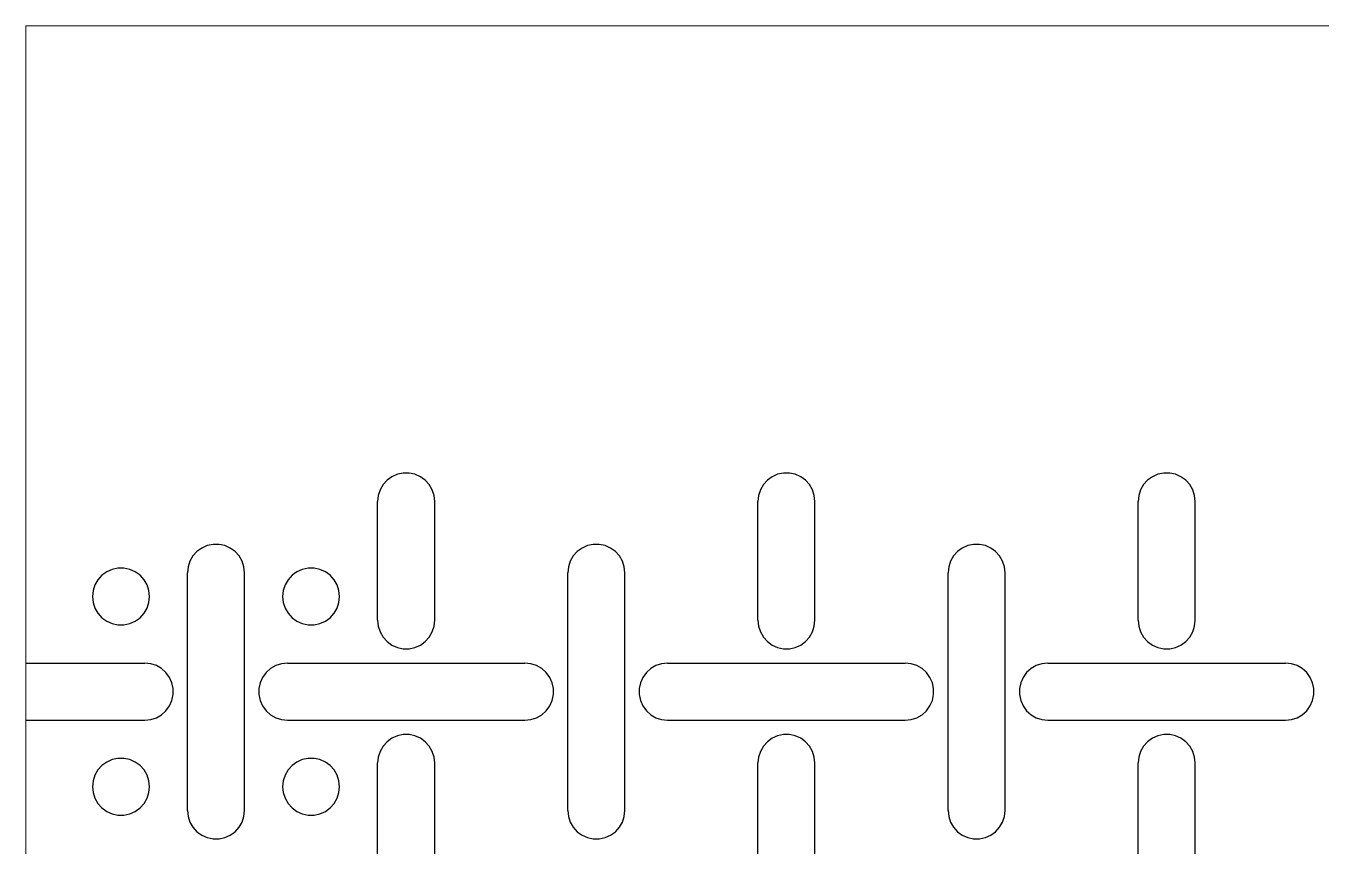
# Model space of a CAD drawing. Header units: metres. Extents: x 0 to 140, y -25 to 325.
# Drawn here: x 0 to 68.1, y 281.9 to 325 of the extents above; entities that cross this region are included whole.
import ezdxf

# ---------------------------------------------------------------- set-up
doc = ezdxf.new("R2010")
doc.units = ezdxf.units.M

msp = doc.modelspace()

# ---------------------------------------------------------------- linework, layer by layer
at = {"lineweight": 0}
for p, q in [((0, -25), (0, 325)), ((0, 325), (140, 325))]:
    msp.add_line(p, q, dxfattribs=at)
for p, q in [((18.996, 301.115), (18.786, 300.882)), ((19.25, 301.299), (18.996, 301.115)), ((19.536, 301.427), (19.25, 301.299)), ((19.843, 301.492), (19.536, 301.427)), ((20.157, 301.492), (19.843, 301.492)), ((20.464, 301.427), (20.157, 301.492)), ((20.75, 301.299), (20.464, 301.427)), ((21.004, 301.115), (20.75, 301.299)), ((21.214, 300.882), (21.004, 301.115)), ((38.996, 301.115), (38.786, 300.882)), ((39.25, 301.299), (38.996, 301.115)), ((39.536, 301.427), (39.25, 301.299)), ((39.843, 301.492), (39.536, 301.427)), ((40.157, 301.492), (39.843, 301.492)), ((40.464, 301.427), (40.157, 301.492)), ((40.75, 301.299), (40.464, 301.427)), ((41.004, 301.115), (40.75, 301.299)), ((41.214, 300.882), (41.004, 301.115)), ((58.996, 301.115), (58.786, 300.882)), ((59.25, 301.299), (58.996, 301.115)), ((59.536, 301.427), (59.25, 301.299)), ((59.843, 301.492), (59.536, 301.427)), ((60.157, 301.492), (59.843, 301.492)), ((60.464, 301.427), (60.157, 301.492)), ((60.75, 301.299), (60.464, 301.427)), ((61.004, 301.115), (60.75, 301.299)), ((61.214, 300.882), (61.004, 301.115)), ((18.63, 300.61), (18.533, 300.312)), ((18.786, 300.882), (18.63, 300.61)), ((21.37, 300.61), (21.214, 300.882)), ((21.467, 300.312), (21.37, 300.61)), ((38.63, 300.61), (38.533, 300.312)), ((38.786, 300.882), (38.63, 300.61)), ((41.37, 300.61), (41.214, 300.882)), ((41.467, 300.312), (41.37, 300.61)), ((58.63, 300.61), (58.533, 300.312)), ((58.786, 300.882), (58.63, 300.61)), ((61.37, 300.61), (61.214, 300.882)), ((61.467, 300.312), (61.37, 300.61)), ((18.533, 300.312), (18.5, 300)), ((18.5, 293.75), (18.5, 300)), ((21.5, 300), (21.467, 300.312)), ((21.5, 293.75), (21.5, 300)), ((38.533, 300.312), (38.5, 300)), ((38.5, 293.75), (38.5, 300)), ((41.5, 300), (41.467, 300.312)), ((41.5, 293.75), (41.5, 300)), ((58.533, 300.312), (58.5, 300)), ((58.5, 293.75), (58.5, 300)), ((61.5, 300), (61.467, 300.312)), ((61.5, 293.75), (61.5, 300)), ((9.843, 297.742), (9.536, 297.677)), ((10.157, 297.742), (9.843, 297.742)), ((10.464, 297.677), (10.157, 297.742)), ((29.843, 297.742), (29.536, 297.677)), ((30.157, 297.742), (29.843, 297.742)), ((30.464, 297.677), (30.157, 297.742)), ((49.843, 297.742), (49.536, 297.677)), ((50.157, 297.742), (49.843, 297.742)), ((50.464, 297.677), (50.157, 297.742)), ((8.786, 297.132), (8.63, 296.86)), ((8.996, 297.365), (8.786, 297.132)), ((9.25, 297.549), (8.996, 297.365)), ((9.536, 297.677), (9.25, 297.549)), ((10.75, 297.549), (10.464, 297.677)), ((11.004, 297.365), (10.75, 297.549)), ((11.214, 297.132), (11.004, 297.365)), ((11.37, 296.86), (11.214, 297.132)), ((28.786, 297.132), (28.63, 296.86)), ((28.996, 297.365), (28.786, 297.132)), ((29.25, 297.549), (28.996, 297.365)), ((29.536, 297.677), (29.25, 297.549)), ((30.75, 297.549), (30.464, 297.677)), ((31.004, 297.365), (30.75, 297.549)), ((31.214, 297.132), (31.004, 297.365)), ((31.37, 296.86), (31.214, 297.132)), ((48.786, 297.132), (48.63, 296.86)), ((48.996, 297.365), (48.786, 297.132)), ((49.25, 297.549), (48.996, 297.365)), ((49.536, 297.677), (49.25, 297.549)), ((50.75, 297.549), (50.464, 297.677)), ((51.004, 297.365), (50.75, 297.549)), ((51.214, 297.132), (51.004, 297.365)), ((51.37, 296.86), (51.214, 297.132)), ((4.536, 296.427), (4.25, 296.299)), ((4.843, 296.492), (4.536, 296.427)), ((5.157, 296.492), (4.843, 296.492)), ((5.464, 296.427), (5.157, 296.492)), ((5.75, 296.299), (5.464, 296.427)), ((8.533, 296.562), (8.5, 296.25)), ((8.63, 296.86), (8.533, 296.562)), ((11.467, 296.562), (11.37, 296.86)), ((11.5, 296.25), (11.467, 296.562)), ((14.536, 296.427), (14.25, 296.299)), ((14.843, 296.492), (14.536, 296.427)), ((15.157, 296.492), (14.843, 296.492)), ((15.464, 296.427), (15.157, 296.492)), ((15.75, 296.299), (15.464, 296.427)), ((28.533, 296.562), (28.5, 296.25)), ((28.63, 296.86), (28.533, 296.562)), ((31.467, 296.562), (31.37, 296.86)), ((31.5, 296.25), (31.467, 296.562)), ((48.533, 296.562), (48.5, 296.25)), ((48.63, 296.86), (48.533, 296.562)), ((51.467, 296.562), (51.37, 296.86)), ((51.5, 296.25), (51.467, 296.562)), ((3.786, 295.882), (3.63, 295.61)), ((3.996, 296.115), (3.786, 295.882)), ((4.25, 296.299), (3.996, 296.115)), ((6.004, 296.115), (5.75, 296.299)), ((6.214, 295.882), (6.004, 296.115)), ((6.37, 295.61), (6.214, 295.882)), ((8.5, 283.75), (8.5, 296.25)), ((11.5, 283.75), (11.5, 296.25)), ((13.786, 295.882), (13.63, 295.61)), ((13.996, 296.115), (13.786, 295.882)), ((14.25, 296.299), (13.996, 296.115)), ((16.004, 296.115), (15.75, 296.299)), ((16.214, 295.882), (16.004, 296.115)), ((16.37, 295.61), (16.214, 295.882)), ((28.5, 283.75), (28.5, 296.25)), ((31.5, 283.75), (31.5, 296.25)), ((48.5, 283.75), (48.5, 296.25)), ((51.5, 283.75), (51.5, 296.25)), ((3.533, 295.312), (3.5, 295)), ((3.5, 295), (3.533, 294.688)), ((3.63, 295.61), (3.533, 295.312)), ((6.467, 295.312), (6.37, 295.61)), ((6.5, 295), (6.467, 295.312)), ((6.467, 294.688), (6.5, 295)), ((13.533, 295.312), (13.5, 295)), ((13.5, 295), (13.533, 294.688)), ((13.63, 295.61), (13.533, 295.312)), ((16.467, 295.312), (16.37, 295.61)), ((16.5, 295), (16.467, 295.312)), ((16.467, 294.688), (16.5, 295)), ((3.533, 294.688), (3.63, 294.39)), ((3.63, 294.39), (3.786, 294.118)), ((6.214, 294.118), (6.37, 294.39)), ((6.37, 294.39), (6.467, 294.688)), ((13.533, 294.688), (13.63, 294.39)), ((13.63, 294.39), (13.786, 294.118)), ((16.214, 294.118), (16.37, 294.39)), ((16.37, 294.39), (16.467, 294.688)), ((3.786, 294.118), (3.996, 293.885)), ((3.996, 293.885), (4.25, 293.701)), ((4.25, 293.701), (4.536, 293.573)), ((5.464, 293.573), (5.75, 293.701)), ((5.75, 293.701), (6.004, 293.885)), ((6.004, 293.885), (6.214, 294.118)), ((13.786, 294.118), (13.996, 293.885)), ((13.996, 293.885), (14.25, 293.701)), ((14.25, 293.701), (14.536, 293.573)), ((15.464, 293.573), (15.75, 293.701)), ((15.75, 293.701), (16.004, 293.885)), ((16.004, 293.885), (16.214, 294.118)), ((18.5, 293.75), (18.533, 293.438)), ((21.467, 293.438), (21.5, 293.75)), ((38.5, 293.75), (38.533, 293.438)), ((41.467, 293.438), (41.5, 293.75)), ((58.5, 293.75), (58.533, 293.438)), ((61.467, 293.438), (61.5, 293.75)), ((4.536, 293.573), (4.843, 293.508)), ((4.843, 293.508), (5.157, 293.508)), ((5.157, 293.508), (5.464, 293.573)), ((14.536, 293.573), (14.843, 293.508)), ((14.843, 293.508), (15.157, 293.508)), ((15.157, 293.508), (15.464, 293.573)), ((18.533, 293.438), (18.63, 293.14)), ((18.63, 293.14), (18.786, 292.868)), ((21.214, 292.868), (21.37, 293.14)), ((21.37, 293.14), (21.467, 293.438)), ((38.533, 293.438), (38.63, 293.14)), ((38.63, 293.14), (38.786, 292.868)), ((41.214, 292.868), (41.37, 293.14)), ((41.37, 293.14), (41.467, 293.438)), ((58.533, 293.438), (58.63, 293.14)), ((58.63, 293.14), (58.786, 292.868)), ((61.214, 292.868), (61.37, 293.14)), ((61.37, 293.14), (61.467, 293.438)), ((18.786, 292.868), (18.996, 292.635)), ((18.996, 292.635), (19.25, 292.451)), ((19.25, 292.451), (19.536, 292.323)), ((19.536, 292.323), (19.843, 292.258)), ((19.843, 292.258), (20.157, 292.258)), ((20.157, 292.258), (20.464, 292.323)), ((20.464, 292.323), (20.75, 292.451)), ((20.75, 292.451), (21.004, 292.635)), ((21.004, 292.635), (21.214, 292.868)), ((38.786, 292.868), (38.996, 292.635)), ((38.996, 292.635), (39.25, 292.451)), ((39.25, 292.451), (39.536, 292.323)), ((39.536, 292.323), (39.843, 292.258)), ((39.843, 292.258), (40.157, 292.258)), ((40.157, 292.258), (40.464, 292.323)), ((40.464, 292.323), (40.75, 292.451)), ((40.75, 292.451), (41.004, 292.635)), ((41.004, 292.635), (41.214, 292.868)), ((58.786, 292.868), (58.996, 292.635)), ((58.996, 292.635), (59.25, 292.451)), ((59.25, 292.451), (59.536, 292.323)), ((59.536, 292.323), (59.843, 292.258)), ((59.843, 292.258), (60.157, 292.258)), ((60.157, 292.258), (60.464, 292.323)), ((60.464, 292.323), (60.75, 292.451)), ((60.75, 292.451), (61.004, 292.635)), ((61.004, 292.635), (61.214, 292.868)), ((0, 291.5), (6.25, 291.5)), ((6.562, 291.467), (6.25, 291.5)), ((6.86, 291.37), (6.562, 291.467)), ((7.132, 291.214), (6.86, 291.37)), ((7.365, 291.004), (7.132, 291.214)), ((7.549, 290.75), (7.365, 291.004)), ((12.635, 291.004), (12.451, 290.75)), ((12.868, 291.214), (12.635, 291.004)), ((13.14, 291.37), (12.868, 291.214)), ((13.438, 291.467), (13.14, 291.37)), ((13.75, 291.5), (13.438, 291.467)), ((13.75, 291.5), (26.25, 291.5)), ((26.562, 291.467), (26.25, 291.5)), ((26.86, 291.37), (26.562, 291.467)), ((27.132, 291.214), (26.86, 291.37)), ((27.365, 291.004), (27.132, 291.214)), ((27.549, 290.75), (27.365, 291.004)), ((32.635, 291.004), (32.451, 290.75)), ((32.868, 291.214), (32.635, 291.004)), ((33.14, 291.37), (32.868, 291.214)), ((33.438, 291.467), (33.14, 291.37)), ((33.75, 291.5), (33.438, 291.467)), ((33.75, 291.5), (46.25, 291.5)), ((46.562, 291.467), (46.25, 291.5)), ((46.86, 291.37), (46.562, 291.467)), ((47.132, 291.214), (46.86, 291.37)), ((47.365, 291.004), (47.132, 291.214)), ((47.549, 290.75), (47.365, 291.004)), ((52.635, 291.004), (52.451, 290.75)), ((52.868, 291.214), (52.635, 291.004)), ((53.14, 291.37), (52.868, 291.214)), ((53.438, 291.467), (53.14, 291.37)), ((53.75, 291.5), (53.438, 291.467)), ((53.75, 291.5), (66.25, 291.5)), ((66.562, 291.467), (66.25, 291.5)), ((66.86, 291.37), (66.562, 291.467)), ((67.132, 291.214), (66.86, 291.37)), ((67.365, 291.004), (67.132, 291.214)), ((67.549, 290.75), (67.365, 291.004)), ((7.677, 290.464), (7.549, 290.75)), ((7.742, 290.157), (7.677, 290.464)), ((12.323, 290.464), (12.258, 290.157)), ((12.451, 290.75), (12.323, 290.464)), ((27.677, 290.464), (27.549, 290.75)), ((27.742, 290.157), (27.677, 290.464)), ((32.323, 290.464), (32.258, 290.157)), ((32.451, 290.75), (32.323, 290.464)), ((47.677, 290.464), (47.549, 290.75)), ((47.742, 290.157), (47.677, 290.464)), ((52.323, 290.464), (52.258, 290.157)), ((52.451, 290.75), (52.323, 290.464)), ((67.677, 290.464), (67.549, 290.75)), ((67.742, 290.157), (67.677, 290.464)), ((7.549, 289.25), (7.677, 289.536)), ((7.677, 289.536), (7.742, 289.843)), ((7.742, 289.843), (7.742, 290.157)), ((12.258, 290.157), (12.258, 289.843)), ((12.258, 289.843), (12.323, 289.536)), ((12.323, 289.536), (12.451, 289.25)), ((27.549, 289.25), (27.677, 289.536)), ((27.677, 289.536), (27.742, 289.843)), ((27.742, 289.843), (27.742, 290.157)), ((32.258, 290.157), (32.258, 289.843)), ((32.258, 289.843), (32.323, 289.536)), ((32.323, 289.536), (32.451, 289.25)), ((47.549, 289.25), (47.677, 289.536)), ((47.677, 289.536), (47.742, 289.843)), ((47.742, 289.843), (47.742, 290.157)), ((52.258, 290.157), (52.258, 289.843)), ((52.258, 289.843), (52.323, 289.536)), ((52.323, 289.536), (52.451, 289.25)), ((67.549, 289.25), (67.677, 289.536)), ((67.677, 289.536), (67.742, 289.843)), ((67.742, 289.843), (67.742, 290.157)), ((7.132, 288.786), (7.365, 288.996)), ((7.365, 288.996), (7.549, 289.25)), ((12.451, 289.25), (12.635, 288.996)), ((12.635, 288.996), (12.868, 288.786)), ((27.132, 288.786), (27.365, 288.996)), ((27.365, 288.996), (27.549, 289.25)), ((32.451, 289.25), (32.635, 288.996)), ((32.635, 288.996), (32.868, 288.786)), ((47.132, 288.786), (47.365, 288.996)), ((47.365, 288.996), (47.549, 289.25)), ((52.451, 289.25), (52.635, 288.996)), ((52.635, 288.996), (52.868, 288.786)), ((67.132, 288.786), (67.365, 288.996)), ((67.365, 288.996), (67.549, 289.25)), ((0, 288.5), (6.25, 288.5)), ((6.25, 288.5), (6.562, 288.533)), ((6.562, 288.533), (6.86, 288.63)), ((6.86, 288.63), (7.132, 288.786)), ((12.868, 288.786), (13.14, 288.63)), ((13.14, 288.63), (13.438, 288.533)), ((13.438, 288.533), (13.75, 288.5)), ((13.75, 288.5), (26.25, 288.5)), ((26.25, 288.5), (26.562, 288.533)), ((26.562, 288.533), (26.86, 288.63)), ((26.86, 288.63), (27.132, 288.786)), ((32.868, 288.786), (33.14, 288.63)), ((33.14, 288.63), (33.438, 288.533)), ((33.438, 288.533), (33.75, 288.5)), ((33.75, 288.5), (46.25, 288.5)), ((46.25, 288.5), (46.562, 288.533)), ((46.562, 288.533), (46.86, 288.63)), ((46.86, 288.63), (47.132, 288.786)), ((52.868, 288.786), (53.14, 288.63)), ((53.14, 288.63), (53.438, 288.533)), ((53.438, 288.533), (53.75, 288.5)), ((53.75, 288.5), (66.25, 288.5)), ((66.25, 288.5), (66.562, 288.533)), ((66.562, 288.533), (66.86, 288.63)), ((66.86, 288.63), (67.132, 288.786)), ((19.25, 287.549), (18.996, 287.365)), ((19.536, 287.677), (19.25, 287.549)), ((19.843, 287.742), (19.536, 287.677)), ((20.157, 287.742), (19.843, 287.742)), ((20.464, 287.677), (20.157, 287.742)), ((20.75, 287.549), (20.464, 287.677)), ((21.004, 287.365), (20.75, 287.549)), ((39.25, 287.549), (38.996, 287.365)), ((39.536, 287.677), (39.25, 287.549)), ((39.843, 287.742), (39.536, 287.677)), ((40.157, 287.742), (39.843, 287.742)), ((40.464, 287.677), (40.157, 287.742)), ((40.75, 287.549), (40.464, 287.677)), ((41.004, 287.365), (40.75, 287.549)), ((59.25, 287.549), (58.996, 287.365)), ((59.536, 287.677), (59.25, 287.549)), ((59.843, 287.742), (59.536, 287.677)), ((60.157, 287.742), (59.843, 287.742)), ((60.464, 287.677), (60.157, 287.742)), ((60.75, 287.549), (60.464, 287.677)), ((61.004, 287.365), (60.75, 287.549)), ((18.63, 286.86), (18.533, 286.562)), ((18.786, 287.132), (18.63, 286.86)), ((18.996, 287.365), (18.786, 287.132)), ((21.214, 287.132), (21.004, 287.365)), ((21.37, 286.86), (21.214, 287.132)), ((21.467, 286.562), (21.37, 286.86)), ((38.63, 286.86), (38.533, 286.562)), ((38.786, 287.132), (38.63, 286.86)), ((38.996, 287.365), (38.786, 287.132)), ((41.214, 287.132), (41.004, 287.365)), ((41.37, 286.86), (41.214, 287.132)), ((41.467, 286.562), (41.37, 286.86)), ((58.63, 286.86), (58.533, 286.562)), ((58.786, 287.132), (58.63, 286.86)), ((58.996, 287.365), (58.786, 287.132)), ((61.214, 287.132), (61.004, 287.365)), ((61.37, 286.86), (61.214, 287.132)), ((61.467, 286.562), (61.37, 286.86)), ((3.996, 286.115), (3.786, 285.882)), ((4.25, 286.299), (3.996, 286.115)), ((4.536, 286.427), (4.25, 286.299)), ((4.843, 286.492), (4.536, 286.427)), ((5.157, 286.492), (4.843, 286.492)), ((5.464, 286.427), (5.157, 286.492)), ((5.75, 286.299), (5.464, 286.427)), ((6.004, 286.115), (5.75, 286.299)), ((6.214, 285.882), (6.004, 286.115)), ((13.996, 286.115), (13.786, 285.882)), ((14.25, 286.299), (13.996, 286.115)), ((14.536, 286.427), (14.25, 286.299)), ((14.843, 286.492), (14.536, 286.427)), ((15.157, 286.492), (14.843, 286.492)), ((15.464, 286.427), (15.157, 286.492)), ((15.75, 286.299), (15.464, 286.427)), ((16.004, 286.115), (15.75, 286.299)), ((16.214, 285.882), (16.004, 286.115)), ((18.533, 286.562), (18.5, 286.25)), ((18.5, 273.75), (18.5, 286.25)), ((21.5, 286.25), (21.467, 286.562)), ((21.5, 273.75), (21.5, 286.25)), ((38.533, 286.562), (38.5, 286.25)), ((38.5, 273.75), (38.5, 286.25)), ((41.5, 286.25), (41.467, 286.562)), ((41.5, 273.75), (41.5, 286.25)), ((58.533, 286.562), (58.5, 286.25)), ((58.5, 273.75), (58.5, 286.25)), ((61.5, 286.25), (61.467, 286.562)), ((61.5, 273.75), (61.5, 286.25)), ((3.63, 285.61), (3.533, 285.312)), ((3.786, 285.882), (3.63, 285.61)), ((6.37, 285.61), (6.214, 285.882)), ((6.467, 285.312), (6.37, 285.61)), ((13.63, 285.61), (13.533, 285.312)), ((13.786, 285.882), (13.63, 285.61)), ((16.37, 285.61), (16.214, 285.882)), ((16.467, 285.312), (16.37, 285.61)), ((3.533, 285.312), (3.5, 285)), ((3.5, 285), (3.533, 284.688)), ((6.5, 285), (6.467, 285.312)), ((6.467, 284.688), (6.5, 285)), ((13.533, 285.312), (13.5, 285)), ((13.5, 285), (13.533, 284.688)), ((16.5, 285), (16.467, 285.312)), ((16.467, 284.688), (16.5, 285)), ((3.533, 284.688), (3.63, 284.39)), ((3.63, 284.39), (3.786, 284.118)), ((3.786, 284.118), (3.996, 283.885)), ((6.004, 283.885), (6.214, 284.118)), ((6.214, 284.118), (6.37, 284.39)), ((6.37, 284.39), (6.467, 284.688)), ((13.533, 284.688), (13.63, 284.39)), ((13.63, 284.39), (13.786, 284.118)), ((13.786, 284.118), (13.996, 283.885)), ((16.004, 283.885), (16.214, 284.118)), ((16.214, 284.118), (16.37, 284.39)), ((16.37, 284.39), (16.467, 284.688)), ((3.996, 283.885), (4.25, 283.701)), ((4.25, 283.701), (4.536, 283.573)), ((4.536, 283.573), (4.843, 283.508)), ((4.843, 283.508), (5.157, 283.508)), ((5.157, 283.508), (5.464, 283.573)), ((5.464, 283.573), (5.75, 283.701)), ((5.75, 283.701), (6.004, 283.885)), ((8.5, 283.75), (8.533, 283.438)), ((8.533, 283.438), (8.63, 283.14)), ((11.37, 283.14), (11.467, 283.438)), ((11.467, 283.438), (11.5, 283.75)), ((13.996, 283.885), (14.25, 283.701)), ((14.25, 283.701), (14.536, 283.573)), ((14.536, 283.573), (14.843, 283.508)), ((14.843, 283.508), (15.157, 283.508)), ((15.157, 283.508), (15.464, 283.573)), ((15.464, 283.573), (15.75, 283.701)), ((15.75, 283.701), (16.004, 283.885)), ((28.5, 283.75), (28.533, 283.438)), ((28.533, 283.438), (28.63, 283.14)), ((31.37, 283.14), (31.467, 283.438)), ((31.467, 283.438), (31.5, 283.75)), ((48.5, 283.75), (48.533, 283.438)), ((48.533, 283.438), (48.63, 283.14)), ((51.37, 283.14), (51.467, 283.438)), ((51.467, 283.438), (51.5, 283.75)), ((8.63, 283.14), (8.786, 282.868)), ((8.786, 282.868), (8.996, 282.635)), ((11.004, 282.635), (11.214, 282.868)), ((11.214, 282.868), (11.37, 283.14)), ((28.63, 283.14), (28.786, 282.868)), ((28.786, 282.868), (28.996, 282.635)), ((31.004, 282.635), (31.214, 282.868)), ((31.214, 282.868), (31.37, 283.14)), ((48.63, 283.14), (48.786, 282.868)), ((48.786, 282.868), (48.996, 282.635)), ((51.004, 282.635), (51.214, 282.868)), ((51.214, 282.868), (51.37, 283.14)), ((8.996, 282.635), (9.25, 282.451)), ((9.25, 282.451), (9.536, 282.323)), ((9.536, 282.323), (9.843, 282.258)), ((9.843, 282.258), (10.157, 282.258)), ((10.157, 282.258), (10.464, 282.323)), ((10.464, 282.323), (10.75, 282.451)), ((10.75, 282.451), (11.004, 282.635)), ((28.996, 282.635), (29.25, 282.451)), ((29.25, 282.451), (29.536, 282.323)), ((29.536, 282.323), (29.843, 282.258)), ((29.843, 282.258), (30.157, 282.258)), ((30.157, 282.258), (30.464, 282.323)), ((30.464, 282.323), (30.75, 282.451)), ((30.75, 282.451), (31.004, 282.635)), ((48.996, 282.635), (49.25, 282.451)), ((49.25, 282.451), (49.536, 282.323)), ((49.536, 282.323), (49.843, 282.258)), ((49.843, 282.258), (50.157, 282.258)), ((50.157, 282.258), (50.464, 282.323)), ((50.464, 282.323), (50.75, 282.451)), ((50.75, 282.451), (51.004, 282.635))]:
    msp.add_line(p, q)

doc.saveas('drawing.dxf')
